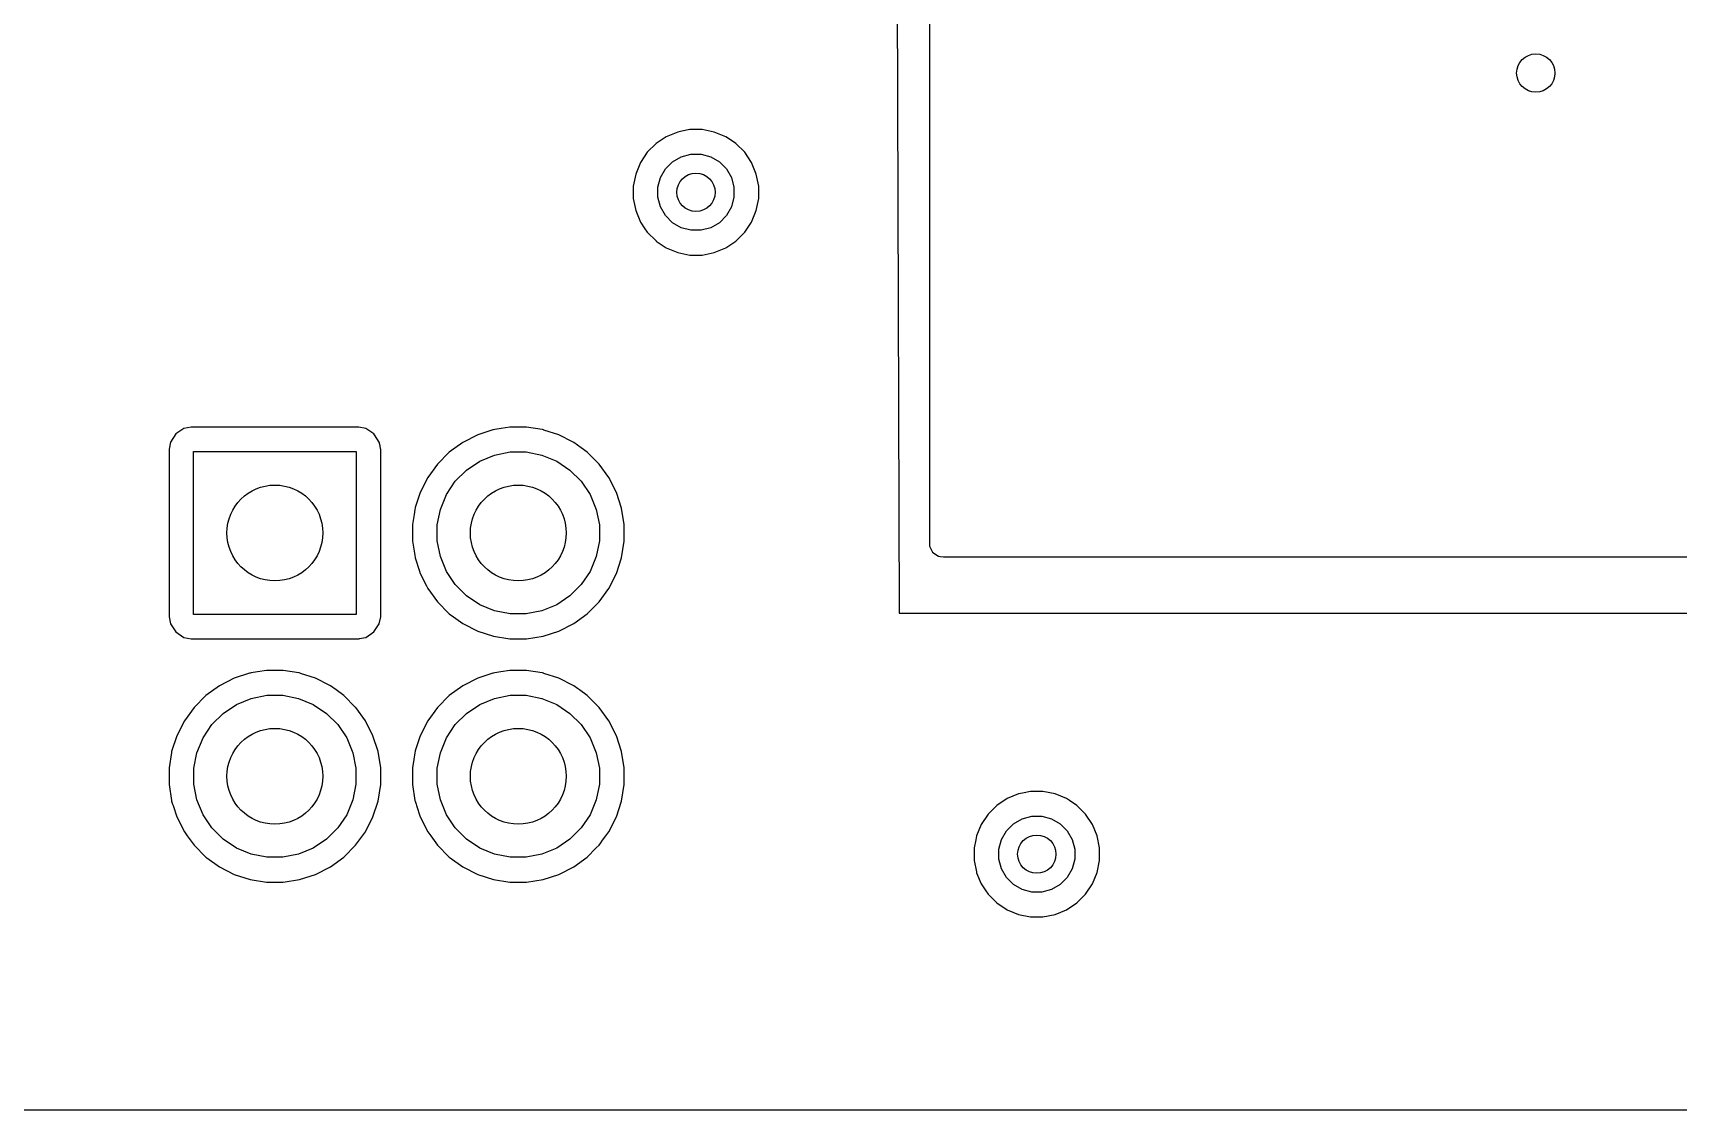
# Model space of a CAD drawing. Header units: inches. Extents: x 4.69 to 7.16, y -3.99 to -2.59.
# Drawn here: x 5.881 to 6.556, y -3.987 to -3.544 of the extents above; entities that cross this region are included whole.
import ezdxf

# ---------------------------------------------------------------- set-up
doc = ezdxf.new("R2010")
doc.units = ezdxf.units.IN
doc.header["$MEASUREMENT"] = 0
doc.layers.add('BLACK', color=250, linetype='CONTINUOUS')

msp = doc.modelspace()

# ---------------------------------------------------------------- linework, layer by layer
at = {"layer": 'BLACK', "linetype": 'CONTINUOUS'}
for p, q in [((6.234, -3.112), (6.23653, -3.783)), ((6.249, -3.75451), (6.249, -3.25557)), ((6.14079, -3.58716), (6.13657, -3.58999)), ((6.14548, -3.58522), (6.14079, -3.58716)), ((6.14717, -3.58489), (6.14548, -3.58522)), ((6.14548, -3.58522), (6.14548, -3.58522)), ((6.14548, -3.58522), (6.14548, -3.58522)), ((6.15046, -3.58423), (6.14717, -3.58489)), ((6.15554, -3.58423), (6.15046, -3.58423)), ((6.15046, -3.58423), (6.15046, -3.58423)), ((6.15046, -3.58423), (6.15046, -3.58423)), ((6.16052, -3.58522), (6.15554, -3.58423)), ((6.15554, -3.58423), (6.15554, -3.58423)), ((6.15554, -3.58423), (6.15554, -3.58423)), ((6.16521, -3.58716), (6.16052, -3.58522)), ((6.16052, -3.58522), (6.16052, -3.58522)), ((6.16052, -3.58522), (6.16052, -3.58522)), ((6.16803, -3.58905), (6.16521, -3.58716)), ((6.13298, -3.59357), (6.13016, -3.59779)), ((6.13299, -3.59357), (6.13298, -3.59357)), ((6.13298, -3.59357), (6.13298, -3.59357)), ((6.13657, -3.58999), (6.13299, -3.59357)), ((6.13657, -3.58999), (6.13657, -3.58999)), ((6.13657, -3.58999), (6.13657, -3.58999)), ((6.14341, -3.59751), (6.14697, -3.59545)), ((6.14697, -3.59545), (6.15094, -3.59439)), ((6.15094, -3.59439), (6.15506, -3.59439)), ((6.15506, -3.59439), (6.15903, -3.59545)), ((6.15903, -3.59545), (6.16259, -3.59751)), ((6.16943, -3.58999), (6.16803, -3.58905)), ((6.16943, -3.58999), (6.16943, -3.58999)), ((6.17301, -3.59357), (6.16943, -3.58999)), ((6.16943, -3.58999), (6.16943, -3.58999)), ((6.16943, -3.58999), (6.16943, -3.58999)), ((6.17302, -3.59357), (6.17301, -3.59357)), ((6.17301, -3.59357), (6.17301, -3.59357)), ((6.17301, -3.59357), (6.17301, -3.59357)), ((6.17584, -3.59779), (6.17302, -3.59357)), ((6.13016, -3.59779), (6.12822, -3.60248)), ((6.13845, -3.60397), (6.14051, -3.60041)), ((6.14051, -3.60041), (6.14341, -3.59751)), ((6.16259, -3.59751), (6.16549, -3.60041)), ((6.16549, -3.60041), (6.16755, -3.60397)), ((6.17778, -3.60248), (6.17584, -3.59779)), ((6.12822, -3.60248), (6.12723, -3.60746)), ((6.12723, -3.60746), (6.12723, -3.61254)), ((6.13739, -3.60794), (6.13845, -3.60397)), ((6.13739, -3.61206), (6.13739, -3.60794)), ((6.16755, -3.60397), (6.16861, -3.60794)), ((6.16861, -3.60794), (6.16861, -3.61206)), ((6.17877, -3.60746), (6.17778, -3.60248)), ((6.17877, -3.61254), (6.17877, -3.60746)), ((6.12723, -3.61254), (6.12822, -3.61752)), ((6.13845, -3.61603), (6.13739, -3.61206)), ((6.16861, -3.61206), (6.16755, -3.61603)), ((6.17778, -3.61752), (6.17877, -3.61254)), ((6.12822, -3.61752), (6.12822, -3.61752)), ((6.12822, -3.61752), (6.13016, -3.62221)), ((6.13016, -3.62221), (6.13016, -3.62221)), ((6.13016, -3.62221), (6.13016, -3.62221)), ((6.13016, -3.62221), (6.13205, -3.62503)), ((6.14051, -3.61959), (6.13845, -3.61603)), ((6.14341, -3.62249), (6.14051, -3.61959)), ((6.14697, -3.62455), (6.14341, -3.62249)), ((6.16259, -3.62249), (6.15903, -3.62455)), ((6.16549, -3.61959), (6.16259, -3.62249)), ((6.16755, -3.61603), (6.16549, -3.61959)), ((6.17302, -3.62643), (6.17584, -3.62221)), ((6.17584, -3.62221), (6.17778, -3.61752)), ((6.13205, -3.62503), (6.13298, -3.62643)), ((6.13298, -3.62643), (6.13298, -3.62643)), ((6.13298, -3.62643), (6.13299, -3.62643)), ((6.13299, -3.62643), (6.13299, -3.62643)), ((6.13299, -3.62643), (6.13657, -3.63001)), ((6.15094, -3.62561), (6.14697, -3.62455)), ((6.15506, -3.62561), (6.15094, -3.62561)), ((6.15903, -3.62455), (6.15506, -3.62561)), ((6.16943, -3.63002), (6.17302, -3.62643)), ((6.13657, -3.63001), (6.13657, -3.63001)), ((6.13657, -3.63001), (6.13657, -3.63001)), ((6.13657, -3.63001), (6.13657, -3.63002)), ((6.13657, -3.63002), (6.14079, -3.63284)), ((6.14079, -3.63284), (6.14548, -3.63478)), ((6.14548, -3.63478), (6.15046, -3.63577)), ((6.15046, -3.63577), (6.15046, -3.63577)), ((6.15046, -3.63577), (6.15554, -3.63577)), ((6.15554, -3.63577), (6.16052, -3.63478)), ((6.15554, -3.63577), (6.15554, -3.63577)), ((6.16052, -3.63478), (6.16521, -3.63284)), ((6.16521, -3.63284), (6.16943, -3.63002)), ((5.93931, -3.70931), (5.9371, -3.71263)), ((5.94263, -3.7071), (5.93931, -3.70931)), ((5.94555, -3.70652), (5.94263, -3.7071)), ((5.94263, -3.7071), (5.94263, -3.7071)), ((6.01445, -3.70652), (5.94555, -3.70652)), ((5.94555, -3.70652), (5.94555, -3.70652)), ((5.94555, -3.70652), (5.94555, -3.70652)), ((6.01737, -3.7071), (6.01445, -3.70652)), ((6.01445, -3.70652), (6.01445, -3.70652)), ((6.02069, -3.70931), (6.01737, -3.7071)), ((6.01737, -3.7071), (6.01737, -3.7071)), ((6.02095, -3.7097), (6.02069, -3.70931)), ((6.02069, -3.70931), (6.02069, -3.70931)), ((6.0229, -3.71263), (6.02095, -3.7097)), ((6.02095, -3.7097), (6.02095, -3.7097)), ((6.06331, -3.7097), (6.05721, -3.71281)), ((6.06956, -3.70767), (6.06331, -3.7097)), ((6.06982, -3.70759), (6.06956, -3.70767)), ((6.06956, -3.70767), (6.06956, -3.70767)), ((6.07033, -3.7075), (6.06982, -3.70759)), ((6.06982, -3.70759), (6.06982, -3.70759)), ((6.06982, -3.70759), (6.06982, -3.70759)), ((6.07291, -3.7071), (6.07033, -3.7075)), ((6.07033, -3.7075), (6.07033, -3.7075)), ((6.07658, -3.70652), (6.07291, -3.7071)), ((6.08342, -3.70652), (6.07658, -3.70652)), ((6.07658, -3.70652), (6.07658, -3.70652)), ((6.0898, -3.70753), (6.08342, -3.70652)), ((6.08342, -3.70652), (6.08342, -3.70652)), ((6.08999, -3.70754), (6.0898, -3.70753)), ((6.09036, -3.70763), (6.08999, -3.70754)), ((6.09054, -3.7077), (6.09036, -3.70763)), ((6.09669, -3.7097), (6.09054, -3.7077)), ((6.10255, -3.71268), (6.09669, -3.7097)), ((6.09669, -3.7097), (6.09669, -3.7097)), ((5.9371, -3.71263), (5.93652, -3.71555)), ((5.93652, -3.71555), (5.93652, -3.78445)), ((5.93652, -3.71555), (5.93652, -3.71555)), ((5.9371, -3.71263), (5.9371, -3.71263)), ((5.94654, -3.78346), (5.94654, -3.71654)), ((5.94654, -3.71654), (6.01346, -3.71654)), ((6.01346, -3.71654), (6.01346, -3.78346)), ((6.02321, -3.71417), (6.0229, -3.71263)), ((6.02346, -3.71543), (6.02321, -3.71417)), ((6.02348, -3.71552), (6.02346, -3.71543)), ((6.02348, -3.71555), (6.02348, -3.71552)), ((6.02348, -3.74658), (6.02348, -3.71555)), ((6.02348, -3.71555), (6.02348, -3.71555)), ((6.02348, -3.71555), (6.02348, -3.71555)), ((6.02348, -3.71555), (6.02348, -3.71555)), ((6.05167, -3.71683), (6.04683, -3.72167)), ((6.05721, -3.71281), (6.05167, -3.71683)), ((6.07029, -3.71798), (6.07672, -3.7167)), ((6.07672, -3.7167), (6.08328, -3.7167)), ((6.08328, -3.7167), (6.08971, -3.71798)), ((6.10279, -3.71281), (6.10255, -3.71268)), ((6.10255, -3.71268), (6.10255, -3.71268)), ((6.10586, -3.71504), (6.10279, -3.71281)), ((6.10279, -3.71281), (6.10279, -3.71281)), ((6.10279, -3.71281), (6.10279, -3.71281)), ((6.10833, -3.71683), (6.10586, -3.71504)), ((6.11317, -3.72167), (6.10833, -3.71683)), ((6.04683, -3.72167), (6.04281, -3.72721)), ((6.05877, -3.72413), (6.06422, -3.72049)), ((6.06422, -3.72049), (6.07029, -3.71798)), ((6.08971, -3.71798), (6.09578, -3.72049)), ((6.09578, -3.72049), (6.10123, -3.72413)), ((6.11318, -3.72169), (6.11317, -3.72167)), ((6.11323, -3.72175), (6.11318, -3.72169)), ((6.11719, -3.72721), (6.11323, -3.72175)), ((6.04281, -3.72721), (6.0397, -3.73331)), ((6.05049, -3.73422), (6.05413, -3.72877)), ((6.05413, -3.72877), (6.05877, -3.72413)), ((6.10123, -3.72413), (6.10587, -3.72877)), ((6.10587, -3.72877), (6.10951, -3.73422)), ((6.1203, -3.73331), (6.11719, -3.72721)), ((6.0397, -3.73331), (6.03767, -3.73956)), ((6.04798, -3.74029), (6.05049, -3.73422)), ((6.10951, -3.73422), (6.11202, -3.74029)), ((6.12241, -3.73982), (6.1203, -3.73331)), ((6.03717, -3.74245), (6.03652, -3.74658)), ((6.0375, -3.74033), (6.03717, -3.74245)), ((6.03759, -3.73982), (6.0375, -3.74033)), ((6.0375, -3.74033), (6.0375, -3.74033)), ((6.03767, -3.73956), (6.03759, -3.73982)), ((6.03759, -3.73982), (6.03759, -3.73982)), ((6.03759, -3.73982), (6.03759, -3.73982)), ((6.03767, -3.73956), (6.03767, -3.73956)), ((6.0467, -3.74672), (6.04798, -3.74029)), ((6.11202, -3.74029), (6.1133, -3.74672)), ((6.12348, -3.74658), (6.12241, -3.73982)), ((6.02348, -3.78445), (6.02348, -3.74658)), ((6.03652, -3.74658), (6.03652, -3.75342)), ((6.0467, -3.75328), (6.0467, -3.74672)), ((6.1133, -3.74672), (6.1133, -3.75328)), ((6.12348, -3.75342), (6.12348, -3.74658)), ((6.03652, -3.75342), (6.03743, -3.75918)), ((6.04798, -3.75971), (6.0467, -3.75328)), ((6.1133, -3.75328), (6.11202, -3.75971)), ((6.12241, -3.76018), (6.12348, -3.75342)), ((6.24911, -3.75556), (6.249, -3.75451)), ((6.24918, -3.75586), (6.24911, -3.75556)), ((6.25028, -3.75806), (6.24918, -3.75586)), ((6.03743, -3.75918), (6.03743, -3.75918)), ((6.03743, -3.75918), (6.03743, -3.75918)), ((6.03743, -3.75918), (6.03759, -3.76018)), ((6.03759, -3.76018), (6.03759, -3.76018)), ((6.03759, -3.76018), (6.03937, -3.76569)), ((6.05049, -3.76578), (6.04798, -3.75971)), ((6.11202, -3.75971), (6.10951, -3.76578)), ((6.1203, -3.76669), (6.12241, -3.76018)), ((6.25032, -3.75811), (6.25028, -3.75806)), ((6.25268, -3.75962), (6.25032, -3.75811)), ((6.25032, -3.75811), (6.25032, -3.75811)), ((6.25328, -3.7598), (6.25268, -3.75962)), ((6.25467, -3.76), (6.25328, -3.7598)), ((6.67251, -3.76), (6.25467, -3.76)), ((6.25467, -3.76), (6.25467, -3.76)), ((6.25467, -3.76), (6.25467, -3.76)), ((6.03937, -3.76569), (6.03937, -3.76569)), ((6.03937, -3.76569), (6.03937, -3.76569)), ((6.03937, -3.76569), (6.0397, -3.76669)), ((6.0397, -3.76669), (6.0397, -3.76669)), ((6.0397, -3.76669), (6.0397, -3.76669)), ((6.0397, -3.76669), (6.0423, -3.77179)), ((6.05413, -3.77123), (6.05049, -3.76578)), ((6.10951, -3.76578), (6.10587, -3.77123)), ((6.11719, -3.77279), (6.1203, -3.76669)), ((6.0423, -3.77179), (6.04281, -3.77279)), ((6.04281, -3.77279), (6.04683, -3.77833)), ((6.05877, -3.77587), (6.05413, -3.77123)), ((6.06422, -3.77951), (6.05877, -3.77587)), ((6.10123, -3.77587), (6.09578, -3.77951)), ((6.10587, -3.77123), (6.10123, -3.77587)), ((6.11317, -3.77833), (6.11719, -3.77279)), ((5.93652, -3.78445), (5.93652, -3.78445)), ((5.93652, -3.78445), (5.93652, -3.78445)), ((5.93652, -3.78445), (5.9371, -3.78737)), ((6.01346, -3.78346), (5.94654, -3.78346)), ((6.0229, -3.78737), (6.02348, -3.78445)), ((6.04683, -3.77833), (6.05167, -3.78317)), ((6.05167, -3.78317), (6.05167, -3.78317)), ((6.05167, -3.78317), (6.05167, -3.78317)), ((6.05167, -3.78317), (6.05344, -3.78445)), ((6.05344, -3.78445), (6.05721, -3.78719)), ((6.07029, -3.78202), (6.06422, -3.77951)), ((6.07672, -3.7833), (6.07029, -3.78202)), ((6.08328, -3.7833), (6.07672, -3.7833)), ((6.08971, -3.78202), (6.08328, -3.7833)), ((6.09578, -3.77951), (6.08971, -3.78202)), ((6.10279, -3.78719), (6.10833, -3.78317)), ((6.10833, -3.78317), (6.11317, -3.77833)), ((6.23653, -3.783), (6.23653, -3.783)), ((6.23653, -3.783), (6.69347, -3.783)), ((5.9371, -3.78737), (5.9371, -3.78737)), ((5.9371, -3.78737), (5.93931, -3.79069)), ((5.93931, -3.79069), (5.93931, -3.79069)), ((5.93931, -3.79069), (5.93931, -3.79069)), ((5.93931, -3.79069), (5.94263, -3.7929)), ((6.01737, -3.7929), (6.02069, -3.79069)), ((6.02069, -3.79069), (6.0229, -3.78737)), ((6.05721, -3.78719), (6.06331, -3.7903)), ((6.06331, -3.7903), (6.06982, -3.79241)), ((6.09018, -3.79241), (6.09669, -3.7903)), ((6.09669, -3.7903), (6.10279, -3.78719)), ((5.94263, -3.7929), (5.94263, -3.7929)), ((5.94263, -3.7929), (5.94555, -3.79348)), ((5.94555, -3.79348), (6.01445, -3.79348)), ((6.01445, -3.79348), (6.01454, -3.79347)), ((6.01445, -3.79348), (6.01445, -3.79348)), ((6.01445, -3.79348), (6.01445, -3.79348)), ((6.01445, -3.79348), (6.01445, -3.79348)), ((6.01454, -3.79347), (6.01465, -3.79345)), ((6.01454, -3.79347), (6.01454, -3.79347)), ((6.01465, -3.79345), (6.01476, -3.79342)), ((6.01476, -3.79342), (6.01639, -3.7931)), ((6.01639, -3.7931), (6.01737, -3.7929)), ((6.06982, -3.79241), (6.07658, -3.79348)), ((6.07658, -3.79348), (6.07658, -3.79348)), ((6.07658, -3.79348), (6.08342, -3.79348)), ((6.08342, -3.79348), (6.09018, -3.79241)), ((6.08342, -3.79348), (6.08342, -3.79348)), ((5.96331, -3.8097), (5.95721, -3.81281)), ((5.96956, -3.80767), (5.96331, -3.8097)), ((5.96982, -3.80759), (5.96956, -3.80767)), ((5.96956, -3.80767), (5.96956, -3.80767)), ((5.97033, -3.8075), (5.96982, -3.80759)), ((5.96982, -3.80759), (5.96982, -3.80759)), ((5.96982, -3.80759), (5.96982, -3.80759)), ((5.97283, -3.80711), (5.97033, -3.8075)), ((5.97033, -3.8075), (5.97033, -3.8075)), ((5.97658, -3.80652), (5.97283, -3.80711)), ((5.98342, -3.80652), (5.97658, -3.80652)), ((5.97658, -3.80652), (5.97658, -3.80652)), ((5.9898, -3.80753), (5.98342, -3.80652)), ((5.98342, -3.80652), (5.98342, -3.80652)), ((5.98999, -3.80754), (5.9898, -3.80753)), ((5.99036, -3.80763), (5.98999, -3.80754)), ((5.99054, -3.8077), (5.99036, -3.80763)), ((5.99669, -3.8097), (5.99054, -3.8077)), ((6.00255, -3.81268), (5.99669, -3.8097)), ((5.99669, -3.8097), (5.99669, -3.8097)), ((6.06331, -3.8097), (6.05721, -3.81281)), ((6.06956, -3.80767), (6.06331, -3.8097)), ((6.06982, -3.80759), (6.06956, -3.80767)), ((6.06956, -3.80767), (6.06956, -3.80767)), ((6.07033, -3.8075), (6.06982, -3.80759)), ((6.06982, -3.80759), (6.06982, -3.80759)), ((6.06982, -3.80759), (6.06982, -3.80759)), ((6.07283, -3.80711), (6.07033, -3.8075)), ((6.07033, -3.8075), (6.07033, -3.8075)), ((6.07658, -3.80652), (6.07283, -3.80711)), ((6.08342, -3.80652), (6.07658, -3.80652)), ((6.07658, -3.80652), (6.07658, -3.80652)), ((6.0898, -3.80753), (6.08342, -3.80652)), ((6.08342, -3.80652), (6.08342, -3.80652)), ((6.08999, -3.80754), (6.0898, -3.80753)), ((6.09036, -3.80763), (6.08999, -3.80754)), ((6.09054, -3.8077), (6.09036, -3.80763)), ((6.09669, -3.8097), (6.09054, -3.8077)), ((6.10255, -3.81268), (6.09669, -3.8097)), ((6.09669, -3.8097), (6.09669, -3.8097)), ((5.95167, -3.81683), (5.94683, -3.82167)), ((5.95721, -3.81281), (5.95167, -3.81683)), ((5.96422, -3.82049), (5.97029, -3.81798)), ((5.97029, -3.81798), (5.97672, -3.8167)), ((5.97672, -3.8167), (5.98328, -3.8167)), ((5.98328, -3.8167), (5.98971, -3.81798)), ((5.98971, -3.81798), (5.99578, -3.82049)), ((6.00279, -3.81281), (6.00255, -3.81268)), ((6.00255, -3.81268), (6.00255, -3.81268)), ((6.00514, -3.81452), (6.00279, -3.81281)), ((6.00279, -3.81281), (6.00279, -3.81281)), ((6.00279, -3.81281), (6.00279, -3.81281)), ((6.00833, -3.81683), (6.00514, -3.81452)), ((6.01317, -3.82167), (6.00833, -3.81683)), ((6.05167, -3.81683), (6.04683, -3.82167)), ((6.05721, -3.81281), (6.05167, -3.81683)), ((6.06422, -3.82049), (6.07029, -3.81798)), ((6.07029, -3.81798), (6.07672, -3.8167)), ((6.07672, -3.8167), (6.08328, -3.8167)), ((6.08328, -3.8167), (6.08971, -3.81798)), ((6.08971, -3.81798), (6.09578, -3.82049)), ((6.10279, -3.81281), (6.10255, -3.81268)), ((6.10255, -3.81268), (6.10255, -3.81268)), ((6.10435, -3.81394), (6.10279, -3.81281)), ((6.10279, -3.81281), (6.10279, -3.81281)), ((6.10279, -3.81281), (6.10279, -3.81281)), ((6.10514, -3.81452), (6.10435, -3.81394)), ((6.10833, -3.81683), (6.10514, -3.81452)), ((6.10873, -3.81723), (6.10833, -3.81683)), ((6.11317, -3.82167), (6.10873, -3.81723)), ((6.10873, -3.81723), (6.10873, -3.81723)), ((5.94683, -3.82167), (5.94281, -3.82721)), ((5.95413, -3.82877), (5.95877, -3.82413)), ((5.95877, -3.82413), (5.96422, -3.82049)), ((5.99578, -3.82049), (6.00123, -3.82413)), ((6.00123, -3.82413), (6.00587, -3.82877)), ((6.01318, -3.82169), (6.01317, -3.82167)), ((6.01323, -3.82175), (6.01318, -3.82169)), ((6.01719, -3.82721), (6.01323, -3.82175)), ((6.04683, -3.82167), (6.04281, -3.82721)), ((6.05413, -3.82877), (6.05877, -3.82413)), ((6.05877, -3.82413), (6.06422, -3.82049)), ((6.09578, -3.82049), (6.10123, -3.82413)), ((6.10123, -3.82413), (6.10587, -3.82877)), ((6.11719, -3.82721), (6.11317, -3.82167)), ((6.11317, -3.82167), (6.11317, -3.82167)), ((5.94281, -3.82721), (5.9397, -3.83331)), ((5.95049, -3.83422), (5.95413, -3.82877)), ((6.00587, -3.82877), (6.00951, -3.83422)), ((6.0203, -3.83331), (6.01719, -3.82721)), ((6.04281, -3.82721), (6.0397, -3.83331)), ((6.05049, -3.83422), (6.05413, -3.82877)), ((6.10587, -3.82877), (6.10951, -3.83422)), ((6.1203, -3.83331), (6.11719, -3.82721)), ((5.9397, -3.83331), (5.93759, -3.8398)), ((5.94798, -3.84029), (5.95049, -3.83422)), ((6.00951, -3.83422), (6.01202, -3.84029)), ((6.02241, -3.83982), (6.0203, -3.83331)), ((6.0397, -3.83331), (6.03767, -3.83956)), ((6.04798, -3.84029), (6.05049, -3.83422)), ((6.10951, -3.83422), (6.11202, -3.84029)), ((6.12241, -3.83982), (6.1203, -3.83331)), ((5.93753, -3.8402), (5.93652, -3.84658)), ((5.93759, -3.83982), (5.93753, -3.84017)), ((5.93753, -3.84017), (5.93753, -3.84018)), ((5.93753, -3.84018), (5.93753, -3.8402)), ((5.93759, -3.8398), (5.93759, -3.83982)), ((5.9467, -3.84672), (5.94798, -3.84029)), ((6.01202, -3.84029), (6.0133, -3.84672)), ((6.02348, -3.84658), (6.02241, -3.83982)), ((6.03707, -3.84309), (6.03652, -3.84658)), ((6.0375, -3.84033), (6.03707, -3.84309)), ((6.03759, -3.83982), (6.0375, -3.84033)), ((6.0375, -3.84033), (6.0375, -3.84033)), ((6.03767, -3.83956), (6.03759, -3.83982)), ((6.03759, -3.83982), (6.03759, -3.83982)), ((6.03759, -3.83982), (6.03759, -3.83982)), ((6.03767, -3.83956), (6.03767, -3.83956)), ((6.0467, -3.84672), (6.04798, -3.84029)), ((6.11202, -3.84029), (6.1133, -3.84672)), ((6.12348, -3.84658), (6.12241, -3.83982)), ((5.93652, -3.84658), (5.93652, -3.85342)), ((5.9467, -3.85328), (5.9467, -3.84672)), ((6.0133, -3.84672), (6.0133, -3.85328)), ((6.02348, -3.85342), (6.02348, -3.84658)), ((6.03652, -3.84658), (6.03652, -3.85342)), ((6.0467, -3.85328), (6.0467, -3.84672)), ((6.1133, -3.84672), (6.1133, -3.85328)), ((6.12348, -3.85342), (6.12348, -3.84658)), ((5.93652, -3.85342), (5.93755, -3.85995)), ((5.94798, -3.85971), (5.9467, -3.85328)), ((6.0133, -3.85328), (6.01202, -3.85971)), ((6.02241, -3.86018), (6.02348, -3.85342)), ((6.03652, -3.85342), (6.03755, -3.85995)), ((6.04798, -3.85971), (6.0467, -3.85328)), ((6.1133, -3.85328), (6.11202, -3.85971)), ((6.12241, -3.86018), (6.12348, -3.85342)), ((6.28548, -3.85722), (6.28079, -3.85916)), ((6.28717, -3.85689), (6.28548, -3.85722)), ((6.28548, -3.85722), (6.28548, -3.85722)), ((6.28548, -3.85722), (6.28548, -3.85722)), ((6.29046, -3.85623), (6.28717, -3.85689)), ((6.29554, -3.85623), (6.29046, -3.85623)), ((6.29046, -3.85623), (6.29046, -3.85623)), ((6.29046, -3.85623), (6.29046, -3.85623)), ((6.30052, -3.85722), (6.29554, -3.85623)), ((6.29554, -3.85623), (6.29554, -3.85623)), ((6.29554, -3.85623), (6.29554, -3.85623)), ((6.30521, -3.85916), (6.30052, -3.85722)), ((6.30052, -3.85722), (6.30052, -3.85722)), ((5.93755, -3.85995), (5.93759, -3.86018)), ((5.93759, -3.86018), (5.93759, -3.86018)), ((5.93759, -3.86018), (5.93801, -3.86149)), ((5.93801, -3.86149), (5.93817, -3.86199)), ((5.93817, -3.86199), (5.93817, -3.86199)), ((5.93817, -3.86199), (5.9397, -3.86669)), ((5.95049, -3.86578), (5.94798, -3.85971)), ((5.95413, -3.87123), (5.95049, -3.86578)), ((6.00951, -3.86578), (6.00587, -3.87123)), ((6.01202, -3.85971), (6.00951, -3.86578)), ((6.0203, -3.86669), (6.02241, -3.86018)), ((6.03755, -3.85995), (6.03759, -3.86018)), ((6.03759, -3.86018), (6.03759, -3.86018)), ((6.03759, -3.86018), (6.03801, -3.86149)), ((6.03801, -3.86149), (6.03817, -3.86199)), ((6.03817, -3.86199), (6.03817, -3.86199)), ((6.03817, -3.86199), (6.0397, -3.86669)), ((6.05049, -3.86578), (6.04798, -3.85971)), ((6.05413, -3.87123), (6.05049, -3.86578)), ((6.10951, -3.86578), (6.10587, -3.87123)), ((6.11202, -3.85971), (6.10951, -3.86578)), ((6.1203, -3.86669), (6.12241, -3.86018)), ((6.27298, -3.86557), (6.27016, -3.86979)), ((6.27298, -3.86557), (6.27298, -3.86557)), ((6.27657, -3.86199), (6.27299, -3.86557)), ((6.27299, -3.86557), (6.27298, -3.86557)), ((6.28079, -3.85916), (6.27657, -3.86199)), ((6.27657, -3.86199), (6.27657, -3.86199)), ((6.27657, -3.86199), (6.27657, -3.86199)), ((6.30638, -3.85995), (6.30521, -3.85916)), ((6.30943, -3.86199), (6.30638, -3.85995)), ((6.30638, -3.85995), (6.30638, -3.85995)), ((6.30943, -3.86199), (6.30943, -3.86199)), ((6.31301, -3.86557), (6.30943, -3.86199)), ((6.30943, -3.86199), (6.30943, -3.86199)), ((6.30943, -3.86199), (6.30943, -3.86199)), ((6.31302, -3.86557), (6.31301, -3.86557)), ((6.31301, -3.86557), (6.31301, -3.86557)), ((6.31301, -3.86557), (6.31301, -3.86557)), ((6.31584, -3.86979), (6.31302, -3.86557)), ((5.9397, -3.86669), (5.94281, -3.87279)), ((5.95877, -3.87587), (5.95413, -3.87123)), ((6.00587, -3.87123), (6.00123, -3.87587)), ((6.01719, -3.87279), (6.0203, -3.86669)), ((6.0397, -3.86669), (6.04281, -3.87279)), ((6.05877, -3.87587), (6.05413, -3.87123)), ((6.10587, -3.87123), (6.10123, -3.87587)), ((6.11719, -3.87279), (6.1203, -3.86669)), ((6.27016, -3.86979), (6.26822, -3.87448)), ((6.27845, -3.87597), (6.28051, -3.87241)), ((6.28051, -3.87241), (6.28341, -3.86951)), ((6.28341, -3.86951), (6.28697, -3.86745)), ((6.28697, -3.86745), (6.29094, -3.86639)), ((6.29094, -3.86639), (6.29506, -3.86639)), ((6.29506, -3.86639), (6.29903, -3.86745)), ((6.29903, -3.86745), (6.30259, -3.86951)), ((6.30259, -3.86951), (6.30549, -3.87241)), ((6.30549, -3.87241), (6.30755, -3.87597)), ((6.31778, -3.87448), (6.31584, -3.86979)), ((5.94281, -3.87279), (5.94401, -3.87445)), ((5.94401, -3.87445), (5.94683, -3.87833)), ((5.94683, -3.87833), (5.94683, -3.87833)), ((5.94683, -3.87833), (5.94683, -3.87833)), ((5.94683, -3.87833), (5.95167, -3.88317)), ((5.96422, -3.87951), (5.95877, -3.87587)), ((6.00123, -3.87587), (5.99578, -3.87951)), ((6.00833, -3.88317), (6.01317, -3.87833)), ((6.01317, -3.87833), (6.01719, -3.87279)), ((6.04281, -3.87279), (6.04401, -3.87445)), ((6.04401, -3.87445), (6.04683, -3.87833)), ((6.04683, -3.87833), (6.04683, -3.87833)), ((6.04683, -3.87833), (6.04683, -3.87833)), ((6.04683, -3.87833), (6.05167, -3.88317)), ((6.06422, -3.87951), (6.05877, -3.87587)), ((6.10123, -3.87587), (6.09578, -3.87951)), ((6.11203, -3.87946), (6.11317, -3.87833)), ((6.11317, -3.87833), (6.11389, -3.87733)), ((6.11389, -3.87733), (6.11464, -3.8763)), ((6.11464, -3.8763), (6.11596, -3.87448)), ((6.11596, -3.87448), (6.11719, -3.87279)), ((6.26789, -3.87617), (6.26723, -3.87946)), ((6.26822, -3.87448), (6.26789, -3.87617)), ((6.26822, -3.87448), (6.26822, -3.87448)), ((6.26822, -3.87448), (6.26822, -3.87448)), ((6.27739, -3.87994), (6.27845, -3.87597)), ((6.30755, -3.87597), (6.30861, -3.87994)), ((6.31877, -3.87946), (6.31778, -3.87448)), ((5.95167, -3.88317), (5.95167, -3.88317)), ((5.95167, -3.88317), (5.95206, -3.88345)), ((5.95206, -3.88345), (5.95206, -3.88345)), ((5.95206, -3.88345), (5.95721, -3.88719)), ((5.97029, -3.88202), (5.96422, -3.87951)), ((5.97672, -3.8833), (5.97029, -3.88202)), ((5.98328, -3.8833), (5.97672, -3.8833)), ((5.98971, -3.88202), (5.98328, -3.8833)), ((5.99578, -3.87951), (5.98971, -3.88202)), ((6.00279, -3.88719), (6.00833, -3.88317)), ((6.05167, -3.88317), (6.05167, -3.88317)), ((6.05167, -3.88317), (6.05206, -3.88345)), ((6.05206, -3.88345), (6.05206, -3.88345)), ((6.05206, -3.88345), (6.05721, -3.88719)), ((6.07029, -3.88202), (6.06422, -3.87951)), ((6.07672, -3.8833), (6.07029, -3.88202)), ((6.08328, -3.8833), (6.07672, -3.8833)), ((6.08971, -3.88202), (6.08328, -3.8833)), ((6.09578, -3.87951), (6.08971, -3.88202)), ((6.10279, -3.88719), (6.10833, -3.88317)), ((6.10833, -3.88317), (6.11203, -3.87946)), ((6.26723, -3.87946), (6.26723, -3.88454)), ((6.26723, -3.88454), (6.26818, -3.8893)), ((6.27739, -3.88406), (6.27739, -3.87994)), ((6.27845, -3.88803), (6.27739, -3.88406)), ((6.30861, -3.88406), (6.30755, -3.88803)), ((6.30861, -3.87994), (6.30861, -3.88406)), ((6.31778, -3.88952), (6.31877, -3.88454)), ((6.31877, -3.88454), (6.31877, -3.87946)), ((5.95721, -3.88719), (5.96331, -3.8903)), ((5.96331, -3.8903), (5.96982, -3.89241)), ((5.96982, -3.89241), (5.97658, -3.89348)), ((5.98342, -3.89348), (5.99018, -3.89241)), ((5.99018, -3.89241), (5.99669, -3.8903)), ((5.99669, -3.8903), (6.00279, -3.88719)), ((6.05721, -3.88719), (6.06331, -3.8903)), ((6.06331, -3.8903), (6.06982, -3.89241)), ((6.06982, -3.89241), (6.07658, -3.89348)), ((6.08342, -3.89348), (6.09018, -3.89241)), ((6.09018, -3.89241), (6.09669, -3.8903)), ((6.09669, -3.8903), (6.10279, -3.88719)), ((6.26818, -3.8893), (6.26822, -3.88952)), ((6.26822, -3.88952), (6.26829, -3.88969)), ((6.26829, -3.88969), (6.27016, -3.89421)), ((6.28051, -3.89159), (6.27845, -3.88803)), ((6.28341, -3.89449), (6.28051, -3.89159)), ((6.30549, -3.89159), (6.30259, -3.89449)), ((6.30755, -3.88803), (6.30549, -3.89159)), ((6.31584, -3.89421), (6.31778, -3.88952)), ((5.97658, -3.89348), (5.97658, -3.89348)), ((5.97658, -3.89348), (5.98342, -3.89348)), ((5.98342, -3.89348), (5.98342, -3.89348)), ((6.07658, -3.89348), (6.07658, -3.89348)), ((6.07658, -3.89348), (6.08342, -3.89348)), ((6.08342, -3.89348), (6.08342, -3.89348)), ((6.27016, -3.89421), (6.27205, -3.89703)), ((6.27205, -3.89703), (6.27298, -3.89843)), ((6.27298, -3.89843), (6.27298, -3.89843)), ((6.27298, -3.89843), (6.27299, -3.89843)), ((6.27299, -3.89843), (6.27299, -3.89843)), ((6.27299, -3.89843), (6.27657, -3.90201)), ((6.28697, -3.89655), (6.28341, -3.89449)), ((6.29094, -3.89761), (6.28697, -3.89655)), ((6.29506, -3.89761), (6.29094, -3.89761)), ((6.29903, -3.89655), (6.29506, -3.89761)), ((6.30259, -3.89449), (6.29903, -3.89655)), ((6.30943, -3.90202), (6.31302, -3.89843)), ((6.31302, -3.89843), (6.31584, -3.89421)), ((6.27657, -3.90201), (6.27657, -3.90201)), ((6.27657, -3.90201), (6.27657, -3.90201)), ((6.27657, -3.90201), (6.27657, -3.90202)), ((6.27657, -3.90202), (6.28079, -3.90484)), ((6.28079, -3.90484), (6.28548, -3.90678)), ((6.30052, -3.90678), (6.30521, -3.90484)), ((6.30521, -3.90484), (6.30943, -3.90202)), ((6.28548, -3.90678), (6.29046, -3.90777)), ((6.29046, -3.90777), (6.29046, -3.90777)), ((6.29046, -3.90777), (6.29554, -3.90777)), ((6.29554, -3.90777), (6.30052, -3.90678)), ((6.29554, -3.90777), (6.29554, -3.90777)), ((7.15886, -3.98719), (4.69267, -3.98719))]:
    msp.add_line(p, q, dxfattribs=at)
at = {"layer": 'BLACK'}
for centre, radius in [((6.498, -3.561), 0.00787), ((6.153, -3.61), 0.00787), ((5.98, -3.75), 0.01969), ((6.08, -3.75), 0.01969), ((5.98, -3.85), 0.01969), ((6.08, -3.85), 0.01969), ((6.293, -3.882), 0.00787)]:
    msp.add_circle(centre, radius, dxfattribs=at)
at = {"layer": 'WHITE'}
for centre, radius in [((6.498, -3.561), 0.00787), ((6.153, -3.61), 0.00787), ((5.98, -3.75), 0.01969), ((6.08, -3.75), 0.01969), ((5.98, -3.85), 0.01969), ((6.08, -3.85), 0.01969), ((6.293, -3.882), 0.00787)]:
    msp.add_circle(centre, radius, dxfattribs=at)

doc.saveas('drawing.dxf')
